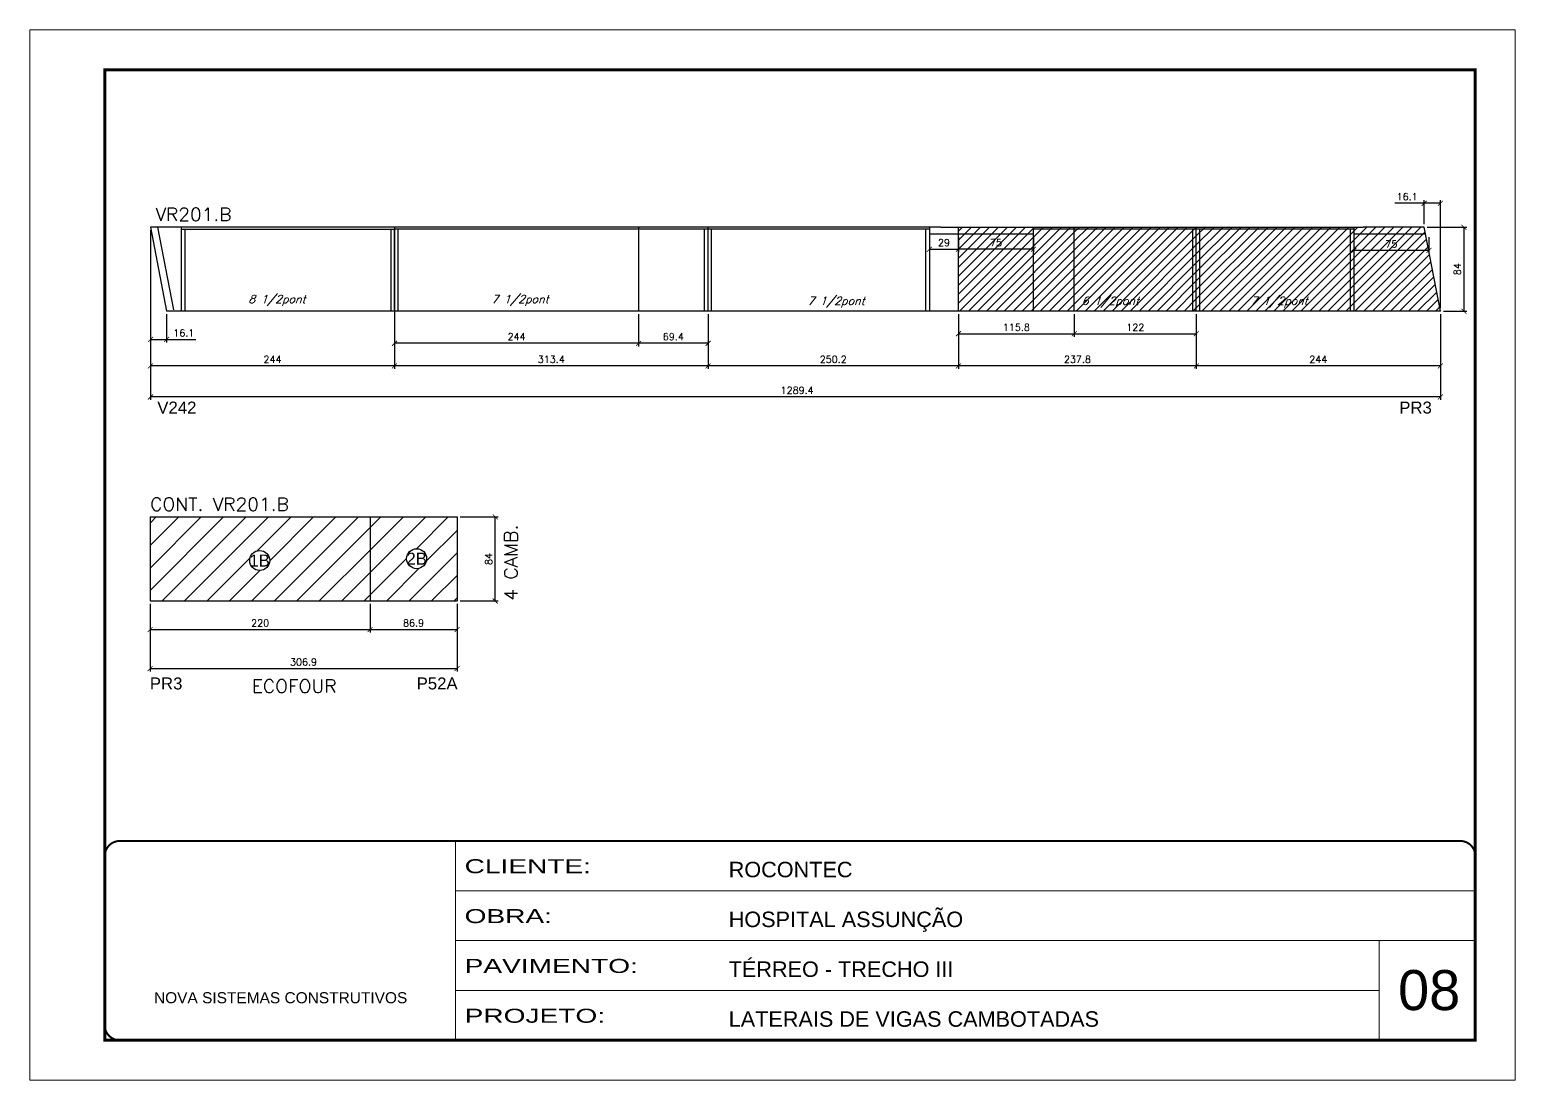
# Model space of a CAD drawing. Extents: x 2582 to 128055, y -26396 to 2611.
# Drawn here: x 7350 to 8835, y 21 to 1071 of the extents above; entities that cross this region are included whole.
import ezdxf
from ezdxf.enums import TextEntityAlignment as Align

# ---------------------------------------------------------------- set-up
doc = ezdxf.new("R2010")
doc.units = 0
doc.header["$PDMODE"] = 35
doc.linetypes.add('CONTINUO', pattern=[0])
doc.linetypes.add('DASHED', pattern=[0.75, 0.5, -0.25])
for name, color, linetype in [('5', 5, 'Continuous'), ('COTA', 241, 'Continuous'), ('Painéis', 200, 'Continuous'), ('Romaneio', 10, 'Continuous'), ('SARR_2.2x7', 40, 'Continuous'), ('SARR_3.5x7', 81, 'Continuous'), ('texto', 7, 'Continuous')]:
    doc.layers.add(name, color=color, linetype=linetype)
for name, color, linetype, lineweight in [('CARIMBO', 255, 'Continuous', 9), ('Folhas', 255, 'Continuous', 9), ('Hachura', 251, 'Continuous', 9), ('SARRAFO DE PRESSAO', 251, 'DASHED', 9), ('Texto Seção', 7, 'Continuous', 15)]:
    doc.layers.add(name, color=color, linetype=linetype, lineweight=lineweight)
doc.styles.add('ARIAL', font='arial.ttf')
doc.styles.add('REGUA-120', font='ROMANS.shx', dxfattribs={"height": 15})
doc.styles.add('Romans', font='romans.shx')
doc.styles.get("Standard").update_dxf_attribs({"font": 'arial.ttf'})
doc.styles.add('Tecnologia', font='')
doc.styles.get('Tecnologia').set_extended_font_data('Forgotten Futurist')
doc.dimstyles.new('Cota Paínel', dxfattribs={"dimtxt": 7, "dimasz": 5, "dimexe": 3, "dimexo": 3, "dimgap": 3, "dimtad": 1, "dimdec": 1, "dimzin": 12, "dimdsep": 46, "dimtxsty": 'Romans', "dimblk": 'ARCHTICK', "dimcen": 0, "dimclrd": 4, "dimclre": 4, "dimclrt": 1, "dimadec": 1, "dimazin": 3, "dimtfac": 1, "dimtdec": 1, "dimtmove": 0, "dimatfit": 3, "dimldrblk": 'OBLIQUE', "dimfxl": 1, "dimtolj": 1, "dimtzin": 12, "dimarcsym": 0})

# ---------------------------------------------------------------- blocks, each defined once
blk = doc.blocks.new('9999999999')
at = {"color": 30, "linetype": 'CONTINUO'}
for p, q in [((98564.6, 34230.2), (98564.6, 34429.4)), ((98564.6, 34379.6), (99584, 34379.6)), ((98564.6, 34329.8), (99488, 34329.8)), ((99584, 34329.8), (99488, 34329.8)), ((99488, 34329.8), (99488, 34230.2)), ((98564.6, 34280), (99488, 34280))]:
    blk.add_line(p, q, dxfattribs=at)
at = {"color": 30, "linetype": 'CONTINUO', "const_width": 2}
blk.add_lwpolyline([(99584, 34230.2), (99584, 34414.4, 0.414214), (99569, 34429.4), (98229, 34429.4, 0.414214), (98214, 34414.4), (98214, 34245.2, 0.414214), (98229, 34230.2), (99584, 34230.2)], format="xyb", dxfattribs=at)
at = {"layer": 'Folhas'}
blk.add_lwpolyline([(98139, 34190.2), (99624, 34190.2), (99624, 35240.2), (98139, 35240.2)], close=True, dxfattribs=at)
at = {"layer": 'Folhas', "color": 30, "const_width": 3}
blk.add_lwpolyline([(98214, 34230.2), (99584, 34230.2), (99584, 35200.2), (98214, 35200.2)], close=True, dxfattribs=at)
at = {"color": 7, "linetype": 'Continuous', "ltscale": 5, "style": 'ARIAL'}
for s, height, p in [('ROCONTEC', 15.48, (98837.7, 34393.1)), ('HOSPITAL ASSUNÇÃO', 15.483, (98837.7, 34343.3)), ('TÉRREO - TRECHO III', 15.483, (98837.7, 34293.5)), ('NOVA SISTEMAS CONSTRUTIVOS', 11.059, (98263.2, 34267.2)), ('LATERAIS DE VIGAS CAMBOTADAS', 15.483, (98837.7, 34243.7))]:
    blk.add_text(s, height=height, dxfattribs=at).set_placement(p)
at = {"layer": 'Folhas', "color": 7, "style": 'Tecnologia', "width": 1.5}
for s, p in [('CLIENTE:', (98573.7, 34397.2)), ('OBRA:', (98573.7, 34347.3)), ('PAVIMENTO:', (98573.7, 34297.5)), ('PROJETO:', (98573.7, 34247.7))]:
    blk.add_text(s, height=14, dxfattribs=at).set_placement(p)
blk = doc.blocks.new('_ArchTick')
at = {"color": 0, "linetype": 'ByBlock', "const_width": 0.15}
blk.add_lwpolyline([(-0.5, -0.5), (0.5, 0.5)], dxfattribs=at)
blk = doc.blocks.new('*D51')
at = {"layer": 'COTA', "color": 4, "lineweight": -2, "transparency": 16777216}
for p, q in [((8744.1, 897.8), (8714.8, 897.8)), ((8744.1, 876.9), (8744.1, 900.8)), ((8760.3, 897.8), (8744.1, 897.8)), ((8760.3, 792.9), (8760.3, 900.8))]:
    blk.add_line(p, q, dxfattribs=at)
at = {"layer": 'Defpoints', "color": 0, "transparency": 16777216}
for p in [(8744.1, 897.8), (8744.1, 873.9), (8760.3, 789.9)]:
    blk.add_point(p, dxfattribs=at)
at = {"layer": 'COTA', "color": 4, "lineweight": -2, "transparency": 16777216, "xscale": 5, "yscale": 5, "zscale": 5}
for p, rotation in [((8744.1, 897.8), 180.0000001334282), ((8760.3, 897.8), 1.334281485299016e-07)]:
    blk.add_blockref('_ArchTick', p, dxfattribs=dict(at, rotation=rotation))
at = {"layer": 'COTA', "color": 1, "transparency": 16777216, "insert": (8727, 904.3), "char_height": 7, "attachment_point": 5, "rotation": 0, "style": 'Romans'}
blk.add_mtext('\\A1;16.1', dxfattribs=at)
blk = doc.blocks.new('_Oblique')
at = {"color": 0, "linetype": 'ByBlock', "lineweight": -2}
blk.add_line((-0.5, -0.5), (0.5, 0.5), dxfattribs=at)
blk = doc.blocks.new('*D53')
at = {"layer": 'COTA', "color": 4, "lineweight": -2, "transparency": 16777216}
for p, q in [((8516.3, 786.9), (8516.3, 732.2)), ((8760.3, 786.9), (8760.3, 732.2)), ((8760.3, 735.2), (8516.3, 735.2))]:
    blk.add_line(p, q, dxfattribs=at)
at = {"layer": 'Defpoints', "color": 0, "transparency": 16777216}
for p in [(8516.3, 789.9), (8760.3, 789.9), (8516.3, 735.2)]:
    blk.add_point(p, dxfattribs=at)
at = {"layer": 'COTA', "color": 4, "lineweight": -2, "transparency": 16777216, "xscale": 5, "yscale": 5, "zscale": 5}
for p, rotation in [((8516.3, 735.2), 180.0000001334282), ((8760.3, 735.2), 1.334281485299016e-07)]:
    blk.add_blockref('_ArchTick', p, dxfattribs=dict(at, rotation=rotation))
at = {"layer": 'COTA', "color": 1, "transparency": 16777216, "insert": (8638.3, 741.7), "char_height": 7, "attachment_point": 5, "rotation": 0, "style": 'Romans'}
blk.add_mtext('\\A1;244', dxfattribs=at)
blk = doc.blocks.new('*D54')
at = {"layer": 'COTA', "color": 4, "lineweight": -2, "transparency": 16777216}
for p, q in [((8278.5, 786.9), (8278.5, 732.2)), ((8516.3, 786.9), (8516.3, 732.2)), ((8516.3, 735.2), (8278.5, 735.2))]:
    blk.add_line(p, q, dxfattribs=at)
at = {"layer": 'Defpoints', "color": 0, "transparency": 16777216}
for p in [(8278.5, 789.9), (8516.3, 789.9), (8278.5, 735.2)]:
    blk.add_point(p, dxfattribs=at)
at = {"layer": 'COTA', "color": 4, "lineweight": -2, "transparency": 16777216, "xscale": 5, "yscale": 5, "zscale": 5}
for p, rotation in [((8278.5, 735.2), 180.0000001334282), ((8516.3, 735.2), 1.334281485299016e-07)]:
    blk.add_blockref('_ArchTick', p, dxfattribs=dict(at, rotation=rotation))
at = {"layer": 'COTA', "color": 1, "transparency": 16777216, "insert": (8397.4, 741.7), "char_height": 7, "attachment_point": 5, "rotation": 0, "style": 'Romans'}
blk.add_mtext('\\A1;237.8', dxfattribs=at)
blk = doc.blocks.new('*D55')
at = {"layer": 'COTA', "color": 4, "lineweight": -2, "transparency": 16777216}
for p, q in [((8028.3, 786.9), (8028.3, 732.2)), ((8278.5, 786.9), (8278.5, 732.2)), ((8278.5, 735.2), (8028.3, 735.2))]:
    blk.add_line(p, q, dxfattribs=at)
at = {"layer": 'Defpoints', "color": 0, "transparency": 16777216}
for p in [(8028.3, 789.9), (8278.5, 789.9), (8028.3, 735.2)]:
    blk.add_point(p, dxfattribs=at)
at = {"layer": 'COTA', "color": 4, "lineweight": -2, "transparency": 16777216, "xscale": 5, "yscale": 5, "zscale": 5}
for p, rotation in [((8028.3, 735.2), 180.0000001334282), ((8278.5, 735.2), 1.334281485299016e-07)]:
    blk.add_blockref('_ArchTick', p, dxfattribs=dict(at, rotation=rotation))
at = {"layer": 'COTA', "color": 1, "transparency": 16777216, "insert": (8153.4, 741.7), "char_height": 7, "attachment_point": 5, "rotation": 0, "style": 'Romans'}
blk.add_mtext('\\A1;250.2', dxfattribs=at)
blk = doc.blocks.new('*D47')
at = {"layer": 'COTA', "color": 4, "lineweight": -2, "transparency": 16777216}
for p, q in [((7714.8, 853.9), (7714.8, 754.8)), ((7958.8, 786.9), (7958.8, 754.8)), ((7958.8, 757.8), (7714.8, 757.8))]:
    blk.add_line(p, q, dxfattribs=at)
at = {"layer": 'Defpoints', "color": 0, "transparency": 16777216}
for p in [(7714.8, 856.9), (7958.8, 789.9), (7714.8, 757.8)]:
    blk.add_point(p, dxfattribs=at)
at = {"layer": 'COTA', "color": 4, "lineweight": -2, "transparency": 16777216, "xscale": 5, "yscale": 5, "zscale": 5}
for p, rotation in [((7714.8, 757.8), 180.0000001334282), ((7958.8, 757.8), 1.334281485299016e-07)]:
    blk.add_blockref('_ArchTick', p, dxfattribs=dict(at, rotation=rotation))
at = {"layer": 'COTA', "color": 1, "transparency": 16777216, "insert": (7836.8, 764.3), "char_height": 7, "attachment_point": 5, "rotation": 0, "style": 'Romans'}
blk.add_mtext('\\A1;244', dxfattribs=at)
blk = doc.blocks.new('*D56')
at = {"layer": 'COTA', "color": 4, "lineweight": -2, "transparency": 16777216}
for p, q in [((7958.8, 786.9), (7958.8, 754.8)), ((8028.3, 786.9), (8028.3, 754.8)), ((8028.3, 757.8), (7958.8, 757.8))]:
    blk.add_line(p, q, dxfattribs=at)
at = {"layer": 'Defpoints', "color": 0, "transparency": 16777216}
for p in [(7958.8, 789.9), (8028.3, 789.9), (7958.8, 757.8)]:
    blk.add_point(p, dxfattribs=at)
at = {"layer": 'COTA', "color": 4, "lineweight": -2, "transparency": 16777216, "xscale": 5, "yscale": 5, "zscale": 5}
for p, rotation in [((7958.8, 757.8), 180.0000001334282), ((8028.3, 757.8), 1.334281485299016e-07)]:
    blk.add_blockref('_ArchTick', p, dxfattribs=dict(at, rotation=rotation))
at = {"layer": 'COTA', "color": 1, "transparency": 16777216, "insert": (7993.5, 764.3), "char_height": 7, "attachment_point": 5, "rotation": 0, "style": 'Romans'}
blk.add_mtext('\\A1;69.4', dxfattribs=at)
blk = doc.blocks.new('*D48')
at = {"layer": 'COTA', "color": 4, "lineweight": -2, "transparency": 16777216}
for p, q in [((7470.9, 870.9), (7470.9, 701.2)), ((8760.3, 786.9), (8760.3, 701.2)), ((8760.3, 704.2), (7470.9, 704.2))]:
    blk.add_line(p, q, dxfattribs=at)
at = {"layer": 'Defpoints', "color": 0, "transparency": 16777216}
for p in [(7470.9, 873.9), (8760.3, 789.9), (7470.9, 704.2)]:
    blk.add_point(p, dxfattribs=at)
at = {"layer": 'COTA', "color": 4, "lineweight": -2, "transparency": 16777216, "xscale": 5, "yscale": 5, "zscale": 5}
for p, rotation in [((7470.9, 704.2), 180.0000001334282), ((8760.3, 704.2), 1.334281485299016e-07)]:
    blk.add_blockref('_ArchTick', p, dxfattribs=dict(at, rotation=rotation))
at = {"layer": 'COTA', "color": 1, "transparency": 16777216, "insert": (8117.2, 710.7), "char_height": 7, "attachment_point": 5, "rotation": 0, "style": 'Romans'}
blk.add_mtext('\\A1;1289.4', dxfattribs=at)
blk = doc.blocks.new('*D57')
at = {"layer": 'COTA', "color": 4, "lineweight": -2, "transparency": 16777216}
for p, q in [((8673.7, 863.9), (8673.7, 847.7)), ((8748.8, 863.9), (8748.8, 847.7)), ((8748.8, 850.7), (8673.7, 850.7))]:
    blk.add_line(p, q, dxfattribs=at)
at = {"layer": 'Defpoints', "color": 0, "transparency": 16777216}
for p in [(8673.7, 866.9), (8748.8, 866.9), (8673.7, 850.7)]:
    blk.add_point(p, dxfattribs=at)
at = {"layer": 'COTA', "color": 4, "lineweight": -2, "transparency": 16777216, "xscale": 5, "yscale": 5, "zscale": 5}
for p, rotation in [((8673.7, 850.7), 180.0000001334282), ((8748.8, 850.7), 1.334281485299016e-07)]:
    blk.add_blockref('_ArchTick', p, dxfattribs=dict(at, rotation=rotation))
at = {"layer": 'COTA', "color": 1, "transparency": 16777216, "insert": (8711.2, 857.2), "char_height": 7, "attachment_point": 5, "rotation": 0, "style": 'Romans'}
blk.add_mtext('\\A1;75', dxfattribs=at)
blk = doc.blocks.new('*D52')
at = {"layer": 'COTA', "color": 4, "lineweight": -2, "transparency": 16777216}
for p, q in [((8278.5, 863.9), (8278.5, 848.9)), ((8353.5, 863.9), (8353.5, 848.9)), ((8353.5, 851.9), (8278.5, 851.9))]:
    blk.add_line(p, q, dxfattribs=at)
at = {"layer": 'Defpoints', "color": 0, "transparency": 16777216}
for p in [(8278.5, 866.9), (8353.5, 866.9), (8278.5, 851.9)]:
    blk.add_point(p, dxfattribs=at)
at = {"layer": 'COTA', "color": 4, "lineweight": -2, "transparency": 16777216, "xscale": 5, "yscale": 5, "zscale": 5}
for p, rotation in [((8278.5, 851.9), 180.0000001334282), ((8353.5, 851.9), 1.334281485299016e-07)]:
    blk.add_blockref('_ArchTick', p, dxfattribs=dict(at, rotation=rotation))
at = {"layer": 'COTA', "color": 1, "transparency": 16777216, "insert": (8316, 858.4), "char_height": 7, "attachment_point": 5, "rotation": 0, "style": 'Romans'}
blk.add_mtext('\\A1;75', dxfattribs=at)
blk = doc.blocks.new('*D49')
at = {"layer": 'COTA', "color": 4, "lineweight": -2, "transparency": 16777216}
for p, q in [((7470.9, 870.9), (7470.9, 732.2)), ((7714.8, 786.9), (7714.8, 732.2)), ((7714.8, 735.2), (7470.9, 735.2))]:
    blk.add_line(p, q, dxfattribs=at)
at = {"layer": 'Defpoints', "color": 0, "transparency": 16777216}
for p in [(7470.9, 873.9), (7714.8, 789.9), (7470.9, 735.2)]:
    blk.add_point(p, dxfattribs=at)
at = {"layer": 'COTA', "color": 4, "lineweight": -2, "transparency": 16777216, "xscale": 5, "yscale": 5, "zscale": 5}
for p, rotation in [((7470.9, 735.2), 180.0000001334282), ((7714.8, 735.2), 1.334281485299016e-07)]:
    blk.add_blockref('_ArchTick', p, dxfattribs=dict(at, rotation=rotation))
at = {"layer": 'COTA', "color": 1, "transparency": 16777216, "insert": (7592.8, 741.7), "char_height": 7, "attachment_point": 5, "rotation": 0, "style": 'Romans'}
blk.add_mtext('\\A1;244', dxfattribs=at)
blk = doc.blocks.new('*D50')
at = {"layer": 'COTA', "color": 4, "lineweight": -2, "transparency": 16777216}
for p, q in [((7714.8, 786.9), (7714.8, 732.2)), ((8028.3, 786.9), (8028.3, 732.2)), ((8028.3, 735.2), (7714.8, 735.2))]:
    blk.add_line(p, q, dxfattribs=at)
at = {"layer": 'Defpoints', "color": 0, "transparency": 16777216}
for p in [(7714.8, 789.9), (8028.3, 789.9), (7714.8, 735.2)]:
    blk.add_point(p, dxfattribs=at)
at = {"layer": 'COTA', "color": 4, "lineweight": -2, "transparency": 16777216, "xscale": 5, "yscale": 5, "zscale": 5}
for p, rotation in [((7714.8, 735.2), 180.000000133428), ((8028.3, 735.2), 1.334280685938438e-07)]:
    blk.add_blockref('_ArchTick', p, dxfattribs=dict(at, rotation=rotation))
at = {"layer": 'COTA', "color": 1, "transparency": 16777216, "insert": (7871.5, 741.7), "char_height": 7, "attachment_point": 5, "rotation": 0, "style": 'Romans'}
blk.add_mtext('\\A1;313.4', dxfattribs=at)
blk = doc.blocks.new('*D58')
at = {"layer": 'COTA', "color": 4, "lineweight": -2, "transparency": 16777216}
for p, q in [((7470.9, 870.9), (7470.9, 758.7)), ((7487, 786.9), (7487, 758.7)), ((7470.9, 761.7), (7487, 761.7)), ((7487, 761.7), (7516.3, 761.7))]:
    blk.add_line(p, q, dxfattribs=at)
at = {"layer": 'Defpoints', "color": 0, "transparency": 16777216}
for p in [(7470.9, 873.9), (7487, 789.9), (7487, 761.7)]:
    blk.add_point(p, dxfattribs=at)
at = {"layer": 'COTA', "color": 4, "lineweight": -2, "transparency": 16777216, "xscale": 5, "yscale": 5, "zscale": 5, "rotation": 180}
blk.add_blockref('_ArchTick', (7470.9, 761.7), dxfattribs=at)
at = {"layer": 'COTA', "color": 4, "lineweight": -2, "transparency": 16777216, "xscale": 5, "yscale": 5, "zscale": 5}
blk.add_blockref('_ArchTick', (7487, 761.7), dxfattribs=at)
at = {"layer": 'COTA', "color": 1, "transparency": 16777216, "insert": (7504.1, 768.2), "char_height": 7, "attachment_point": 5, "style": 'Romans'}
blk.add_mtext('\\A1;16.1', dxfattribs=at)
blk = doc.blocks.new('*D59')
at = {"layer": 'COTA', "color": 4, "lineweight": -2, "transparency": 16777216}
for p, q in [((8249.5, 863.9), (8249.5, 848.9)), ((8278.5, 863.9), (8278.5, 848.9)), ((8249.5, 851.9), (8278.5, 851.9))]:
    blk.add_line(p, q, dxfattribs=at)
at = {"layer": 'Defpoints', "color": 0, "transparency": 16777216}
for p in [(8249.5, 866.9), (8278.5, 866.9), (8278.5, 851.9)]:
    blk.add_point(p, dxfattribs=at)
at = {"layer": 'COTA', "color": 4, "lineweight": -2, "transparency": 16777216, "xscale": 5, "yscale": 5, "zscale": 5, "rotation": 180}
blk.add_blockref('_ArchTick', (8249.5, 851.9), dxfattribs=at)
at = {"layer": 'COTA', "color": 4, "lineweight": -2, "transparency": 16777216, "xscale": 5, "yscale": 5, "zscale": 5}
blk.add_blockref('_ArchTick', (8278.5, 851.9), dxfattribs=at)
at = {"layer": 'COTA', "color": 1, "transparency": 16777216, "insert": (8264, 858.4), "char_height": 7, "attachment_point": 5, "style": 'Romans'}
blk.add_mtext('\\A1;29', dxfattribs=at)
blk = doc.blocks.new('*D60')
at = {"layer": 'COTA', "color": 4, "lineweight": -2, "transparency": 16777216}
for p, q in [((8747.1, 873.9), (8786.7, 873.9)), ((8783.7, 873.9), (8783.7, 789.9)), ((8763.3, 789.9), (8786.7, 789.9))]:
    blk.add_line(p, q, dxfattribs=at)
at = {"layer": 'Defpoints', "color": 0, "transparency": 16777216}
for p in [(8744.1, 873.9), (8760.3, 789.9), (8783.7, 789.9)]:
    blk.add_point(p, dxfattribs=at)
at = {"layer": 'COTA', "color": 4, "lineweight": -2, "transparency": 16777216, "xscale": 5, "yscale": 5, "zscale": 5}
for p, rotation in [((8783.7, 873.9), 90), ((8783.7, 789.9), 270)]:
    blk.add_blockref('_ArchTick', p, dxfattribs=dict(at, rotation=rotation))
at = {"layer": 'COTA', "color": 1, "transparency": 16777216, "insert": (8777.2, 831.9), "char_height": 7, "attachment_point": 5, "rotation": 90, "style": 'Romans'}
blk.add_mtext('\\A1;84', dxfattribs=at)
blk = doc.blocks.new('*D61')
at = {"layer": 'COTA', "color": 4, "lineweight": -2, "transparency": 16777216}
for p, q in [((7780.4, 584.3), (7818.4, 584.3)), ((7815.4, 500.3), (7815.4, 584.3)), ((7780.4, 500.3), (7818.4, 500.3))]:
    blk.add_line(p, q, dxfattribs=at)
at = {"layer": 'Defpoints', "color": 0, "transparency": 16777216}
for p in [(7777.4, 584.3), (7815.4, 584.3), (7777.4, 500.3)]:
    blk.add_point(p, dxfattribs=at)
at = {"layer": 'COTA', "color": 4, "lineweight": -2, "transparency": 16777216, "xscale": 5, "yscale": 5, "zscale": 5}
for p, rotation in [((7815.4, 584.3), 90), ((7815.4, 500.3), 270)]:
    blk.add_blockref('_ArchTick', p, dxfattribs=dict(at, rotation=rotation))
at = {"layer": 'COTA', "color": 1, "transparency": 16777216, "insert": (7808.9, 542.3), "char_height": 7, "attachment_point": 5, "rotation": 90, "style": 'Romans'}
blk.add_mtext('\\A1;84', dxfattribs=at)
blk = doc.blocks.new('*D62')
at = {"layer": 'COTA', "color": 4, "lineweight": -2, "transparency": 16777216}
for p, q in [((7470.5, 497.3), (7470.5, 468.7)), ((7690.5, 497.3), (7690.5, 468.7)), ((7470.5, 471.7), (7690.5, 471.7))]:
    blk.add_line(p, q, dxfattribs=at)
at = {"layer": 'Defpoints', "color": 0, "transparency": 16777216}
for p in [(7470.5, 500.3), (7690.5, 500.3), (7690.5, 471.7)]:
    blk.add_point(p, dxfattribs=at)
at = {"layer": 'COTA', "color": 4, "lineweight": -2, "transparency": 16777216, "xscale": 5, "yscale": 5, "zscale": 5, "rotation": 180}
blk.add_blockref('_ArchTick', (7470.5, 471.7), dxfattribs=at)
at = {"layer": 'COTA', "color": 4, "lineweight": -2, "transparency": 16777216, "xscale": 5, "yscale": 5, "zscale": 5}
blk.add_blockref('_ArchTick', (7690.5, 471.7), dxfattribs=at)
at = {"layer": 'COTA', "color": 1, "transparency": 16777216, "insert": (7580.5, 478.2), "char_height": 7, "attachment_point": 5, "style": 'Romans'}
blk.add_mtext('\\A1;220', dxfattribs=at)
blk = doc.blocks.new('*D63')
at = {"layer": 'COTA', "color": 4, "lineweight": -2, "transparency": 16777216}
for p, q in [((7690.5, 497.3), (7690.5, 468.7)), ((7777.4, 497.3), (7777.4, 468.7)), ((7690.5, 471.7), (7777.4, 471.7))]:
    blk.add_line(p, q, dxfattribs=at)
at = {"layer": 'Defpoints', "color": 0, "transparency": 16777216}
for p in [(7690.5, 500.3), (7777.4, 500.3), (7777.4, 471.7)]:
    blk.add_point(p, dxfattribs=at)
at = {"layer": 'COTA', "color": 4, "lineweight": -2, "transparency": 16777216, "xscale": 5, "yscale": 5, "zscale": 5, "rotation": 180}
blk.add_blockref('_ArchTick', (7690.5, 471.7), dxfattribs=at)
at = {"layer": 'COTA', "color": 4, "lineweight": -2, "transparency": 16777216, "xscale": 5, "yscale": 5, "zscale": 5}
blk.add_blockref('_ArchTick', (7777.4, 471.7), dxfattribs=at)
at = {"layer": 'COTA', "color": 1, "transparency": 16777216, "insert": (7733.9, 478.2), "char_height": 7, "attachment_point": 5, "style": 'Romans'}
blk.add_mtext('\\A1;86.9', dxfattribs=at)
blk = doc.blocks.new('*D65')
at = {"layer": 'COTA', "color": 4, "lineweight": -2, "transparency": 16777216}
for p, q in [((7470.5, 497.3), (7470.5, 429.7)), ((7777.4, 497.3), (7777.4, 429.7)), ((7470.5, 432.7), (7777.4, 432.7))]:
    blk.add_line(p, q, dxfattribs=at)
at = {"layer": 'Defpoints', "color": 0, "transparency": 16777216}
for p in [(7470.5, 500.3), (7777.4, 500.3), (7777.4, 432.7)]:
    blk.add_point(p, dxfattribs=at)
at = {"layer": 'COTA', "color": 4, "lineweight": -2, "transparency": 16777216, "xscale": 5, "yscale": 5, "zscale": 5, "rotation": 180}
blk.add_blockref('_ArchTick', (7470.5, 432.7), dxfattribs=at)
at = {"layer": 'COTA', "color": 4, "lineweight": -2, "transparency": 16777216, "xscale": 5, "yscale": 5, "zscale": 5}
blk.add_blockref('_ArchTick', (7777.4, 432.7), dxfattribs=at)
at = {"layer": 'COTA', "color": 1, "transparency": 16777216, "insert": (7623.9, 439.2), "char_height": 7, "attachment_point": 5, "style": 'Romans'}
blk.add_mtext('\\A1;306.9', dxfattribs=at)
blk = doc.blocks.new('*D252')
at = {"layer": 'COTA', "color": 4, "lineweight": -2, "transparency": 16777216}
for p, q in [((8278.5, 786.9), (8278.5, 764.4)), ((8394.3, 786.9), (8394.3, 764.4)), ((8278.5, 767.4), (8394.3, 767.4))]:
    blk.add_line(p, q, dxfattribs=at)
at = {"layer": 'Defpoints', "color": 0, "transparency": 16777216}
for p in [(8278.5, 789.9), (8394.3, 789.9), (8394.3, 767.4)]:
    blk.add_point(p, dxfattribs=at)
at = {"layer": 'COTA', "color": 4, "lineweight": -2, "transparency": 16777216, "xscale": 5, "yscale": 5, "zscale": 5, "rotation": 180}
blk.add_blockref('_ArchTick', (8278.5, 767.4), dxfattribs=at)
at = {"layer": 'COTA', "color": 4, "lineweight": -2, "transparency": 16777216, "xscale": 5, "yscale": 5, "zscale": 5}
blk.add_blockref('_ArchTick', (8394.3, 767.4), dxfattribs=at)
at = {"layer": 'COTA', "color": 1, "transparency": 16777216, "insert": (8336.4, 773.9), "char_height": 7, "attachment_point": 5, "style": 'Romans'}
blk.add_mtext('\\A1;115.8', dxfattribs=at)
blk = doc.blocks.new('*D253')
at = {"layer": 'COTA', "color": 4, "lineweight": -2, "transparency": 16777216}
for p, q in [((8394.3, 786.9), (8394.3, 764.4)), ((8516.3, 786.9), (8516.3, 764.4)), ((8394.3, 767.4), (8516.3, 767.4))]:
    blk.add_line(p, q, dxfattribs=at)
at = {"layer": 'Defpoints', "color": 0, "transparency": 16777216}
for p in [(8394.3, 789.9), (8516.3, 789.9), (8516.3, 767.4)]:
    blk.add_point(p, dxfattribs=at)
at = {"layer": 'COTA', "color": 4, "lineweight": -2, "transparency": 16777216, "xscale": 5, "yscale": 5, "zscale": 5, "rotation": 180}
blk.add_blockref('_ArchTick', (8394.3, 767.4), dxfattribs=at)
at = {"layer": 'COTA', "color": 4, "lineweight": -2, "transparency": 16777216, "xscale": 5, "yscale": 5, "zscale": 5}
blk.add_blockref('_ArchTick', (8516.3, 767.4), dxfattribs=at)
at = {"layer": 'COTA', "color": 1, "transparency": 16777216, "insert": (8455.3, 773.9), "char_height": 7, "attachment_point": 5, "style": 'Romans'}
blk.add_mtext('\\A1;122', dxfattribs=at)

msp = doc.modelspace()

# ---------------------------------------------------------------- hatches: boundary and pattern name
at = {"layer": 'Hachura', "linetype": 'ByBlock'}
h = msp.add_hatch(dxfattribs=at)
h.set_pattern_fill('ANSI31', color=256, scale=2)
h.paths.add_polyline_path([(8394.26, 873.94), (8322.1, 873.94), (8278.46, 873.94), (8278.46, 789.94), (8282.55, 789.94), (8394.26, 789.94)])
h = msp.add_hatch(dxfattribs=at)
h.set_pattern_fill('ANSI31', color=256, scale=2)
h.paths.add_polyline_path([(8516.26, 873.94), (8394.26, 873.94), (8394.26, 789.94), (8516.26, 789.94)])
h = msp.add_hatch(dxfattribs=at)
h.set_pattern_fill('ANSI31', color=256, scale=2)
h.paths.add_polyline_path([(8747.41, 856.94), (8744.15, 873.94), (8683.06, 873.94), (8516.26, 873.94), (8516.26, 789.94), (8760.26, 789.94)])
at = {"layer": 'Hachura'}
h = msp.add_hatch(dxfattribs=at)
h.set_pattern_fill('ANSI31', color=256, scale=5)
h.paths.add_polyline_path([(7690.49, 584.31), (7470.49, 584.31), (7470.49, 500.31), (7690.49, 500.31)])
h.paths.add_polyline_path([(7570.01, 540.74, -1), (7590.01, 540.74, -1)], flags=16)
h.paths.add_polyline_path([(7566.74, 531.73), (7593.27, 531.73), (7593.27, 549.8), (7566.74, 549.8)], flags=24)
h = msp.add_hatch(dxfattribs=at)
h.set_pattern_fill('ANSI31', color=256, scale=5)
h.paths.add_polyline_path([(7777.39, 584.31), (7690.49, 584.31), (7690.49, 500.31), (7777.39, 500.31)])
h.paths.add_polyline_path([(7726.93, 542.57, -1), (7746.93, 542.57, -1)], flags=16)
h.paths.add_polyline_path([(7723.66, 533.56), (7750.19, 533.56), (7750.19, 551.63), (7723.66, 551.63)], flags=24)

# ---------------------------------------------------------------- linework, layer by layer
at = {"layer": 'Painéis', "linetype": 'ByBlock'}
for p, q in [((7711.57, 873.94), (7470.86, 873.94)), ((7470.86, 873.94), (7486.97, 789.94)), ((8261, 873.94), (7711.57, 873.94)), ((8261, 873.94), (8322.1, 873.94)), ((8322.1, 873.94), (8683.06, 873.94)), ((8744.15, 873.94), (8683.06, 873.94)), ((7727.68, 789.94), (7486.97, 789.94)), ((8282.55, 789.94), (7727.68, 789.94)), ((8760.26, 789.94), (8282.55, 789.94))]:
    msp.add_line(p, q, dxfattribs=at)
at = {"layer": 'Painéis'}
for p, q in [((7714.83, 873.94), (7714.83, 789.94)), ((7958.83, 873.94), (7958.83, 789.94)), ((8028.26, 789.94), (8028.26, 873.94)), ((8278.46, 789.94), (8278.46, 873.94)), ((8394.26, 789.94), (8394.26, 873.94)), ((8516.26, 789.94), (8516.26, 873.94)), ((8747.41, 856.94), (8744.15, 873.94)), ((8760.26, 789.94), (8747.41, 856.94)), ((7470.49, 584.31), (7777.39, 584.31)), ((7470.49, 584.31), (7470.49, 500.31)), ((7690.49, 584.31), (7690.49, 500.31)), ((7777.39, 584.31), (7777.39, 500.31)), ((7470.49, 500.31), (7777.39, 500.31))]:
    msp.add_line(p, q, dxfattribs=at)
at = {"layer": 'Romaneio', "color": 1, "linetype": 'ByBlock'}
for centre in [(7580.01, 540.74), (7736.93, 542.57)]:
    msp.add_circle(centre, 10, dxfattribs=at)
at = {"layer": 'SARR_2.2x7', "linetype": 'Continuous'}
for p, q in [((7477.99, 873.94), (7493.85, 791.25)), ((7501.97, 871.74), (7714.83, 871.74)), ((8028.26, 871.74), (7714.83, 871.74)), ((8249.46, 871.74), (8028.26, 871.74)), ((8278.46, 866.94), (8249.46, 866.94)), ((8353.51, 866.94), (8278.46, 866.94)), ((8516.26, 871.74), (8353.51, 871.74)), ((8673.72, 871.74), (8516.26, 871.74)), ((8745.49, 866.94), (8673.72, 866.94))]:
    msp.add_line(p, q, dxfattribs=at)
at = {"layer": 'SARR_3.5x7'}
for p, q in [((7501.97, 789.94), (7501.97, 873.94)), ((7505.47, 789.94), (7505.47, 871.74)), ((7711.33, 789.94), (7711.33, 871.74)), ((7714.83, 789.94), (7714.83, 871.74)), ((7718.33, 789.94), (7718.33, 871.74)), ((8024.76, 789.94), (8024.76, 871.74)), ((8031.76, 789.94), (8031.76, 871.74)), ((8245.96, 789.94), (8245.96, 871.74)), ((8249.46, 873.94), (8249.46, 789.94)), ((8353.51, 789.94), (8353.51, 871.74)), ((8512.76, 789.94), (8512.76, 871.74)), ((8519.76, 789.94), (8519.76, 871.74)), ((8670.22, 871.74), (8670.22, 789.94)), ((8673.72, 873.94), (8673.72, 789.94))]:
    msp.add_line(p, q, dxfattribs=at)

# ---------------------------------------------------------------- block references
at = {"layer": 'SARRAFO DE PRESSAO', "color": 6, "linetype": 'ByBlock'}
msp.add_blockref('9999999999', (-90788.84, -34168.96), dxfattribs=at)

# ---------------------------------------------------------------- texts
at = {"layer": '5', "linetype": 'Continuous'}
for s, p in [('V242', (7477.65, 687.58)), ('PR3', (8719.14, 687.58)), ('PR3', (7470.18, 411.86)), ('P52A', (7736.88, 411.86))]:
    msp.add_text(s, height=12, rotation=0.00004, dxfattribs=at).set_placement(p)
at = {"layer": 'CARIMBO', "style": 'ARIAL'}
msp.add_text('08', height=40, dxfattribs=at).set_placement((8717.99, 91.39))
at = {"layer": 'Romaneio', "color": 255, "linetype": 'ByBlock', "style": 'ARIAL'}
for s, p in [('1B', (7580.01, 540.74)), ('2B', (7736.93, 542.57))]:
    msp.add_text(s, height=12, dxfattribs=at).set_placement(p, align=Align.MIDDLE_CENTER)
at = {"layer": 'texto', "color": 2, "char_height": 8, "width": 63.9191, "attachment_point": 5, "rotation": 0, "style": 'Romans'}
for s, insert in [('{\\Q19;\\C256;8 1/2pont}', (7597.27, 800.75)), ('{\\Q19;\\C256;7 1/2pont}', (7840.2, 800.75)), ('{\\Q19;\\C256;7 1/2pont}', (8156.17, 798.98)), ('{\\Q19;\\C256;6 1/2pont}', (8430.35, 798.98)), ('{\\Q19;\\C256;7 1/2pont}', (8599.11, 798.98))]:
    msp.add_mtext(s, dxfattribs=dict(at, insert=insert))
at = {"layer": 'Texto Seção', "style": 'REGUA-120', "width": 1.05}
for s, rotation, p in [('VR201.B', 0, (7475.82, 880.12)), ('4 CAMB.', 90, (7837.58, 500.63))]:
    msp.add_text(s, height=13, rotation=rotation, dxfattribs=at).set_placement(p)
for s, p in [('CONT. VR201.B', (7470.49, 590.49)), ('ECOFOUR', (7572.08, 408.68))]:
    msp.add_text(s, height=13, dxfattribs=at).set_placement(p)

# ---------------------------------------------------------------- dimensions: what is measured, and where the dimension line sits
at = {"layer": 'COTA'}
for base, p1, p2, angle, picture, middle in [((8744.15, 897.81), (8760.26, 789.94), (8744.15, 873.94), 180, '*D51', (8726.98, 904.31)), ((8783.67, 789.94), (8744.15, 873.94), (8760.26, 789.94), 90, '*D60', (8777.17, 831.94)), ((7470.86, 735.24), (7714.83, 789.94), (7470.86, 873.94), 180, '*D49', (7592.85, 741.74)), ((8278.4587, 851.8727), (8353.5055, 866.9358), (8278.4587, 866.9358), 180, '*D52', (8315.9821, 858.3727)), ((8673.72, 850.75), (8748.75, 866.94), (8673.72, 866.94), 180, '*D57', (8711.23, 857.25)), ((7714.83, 735.24), (8028.26, 789.94), (7714.83, 789.94), 180, '*D50', (7871.54, 741.74)), ((7958.83, 757.75), (8028.26, 789.94), (7958.83, 789.94), 180, '*D56', (7993.54, 764.25)), ((8516.26, 735.24), (8760.26, 789.94), (8516.26, 789.94), 180, '*D53', (8638.26, 741.74)), ((7815.39, 584.31), (7777.39, 500.31), (7777.39, 584.31), 90, '*D61', (7808.89, 542.31))]:
    dim = msp.add_linear_dim(base=base, p1=p1, p2=p2, angle=angle, dimstyle='Cota Paínel', dxfattribs=at)
    dim.commit()
    dim.dimension.update_dxf_attribs({"geometry": picture, "text_midpoint": middle})
dim = msp.add_linear_dim(base=(7470.86, 704.16), p1=(8760.26, 789.94), p2=(7470.86, 873.94), angle=180, dimstyle='Cota Paínel', dxfattribs=at)
dim.commit()
dim.dimension.update_dxf_attribs({"geometry": '*D48', "text_midpoint": (8117.19, 704.16), "dimtype": 160})
for base, p1, p2, picture, middle in [((7486.97, 761.74), (7470.86, 873.94), (7486.97, 789.94), '*D58', (7504.14, 768.24)), ((8278.46, 851.87), (8249.46, 866.94), (8278.46, 866.94), '*D59', (8263.96, 858.37)), ((8394.26, 767.38), (8278.46, 789.94), (8394.26, 789.94), '*D252', (8336.36, 773.88)), ((8516.26, 767.38), (8394.26, 789.94), (8516.26, 789.94), '*D253', (8455.26, 773.88)), ((7690.49, 471.73), (7470.49, 500.31), (7690.49, 500.31), '*D62', (7580.49, 478.23)), ((7777.39, 432.74), (7470.49, 500.31), (7777.39, 500.31), '*D65', (7623.94, 439.24))]:
    dim = msp.add_linear_dim(base=base, p1=p1, p2=p2, dimstyle='Cota Paínel', dxfattribs=at)
    dim.commit()
    dim.dimension.update_dxf_attribs({"geometry": picture, "text_midpoint": middle})
for base, p1, p2, picture, middle in [((7714.83, 757.75), (7958.83, 789.94), (7714.83, 856.94), '*D47', (7836.83, 764.25)), ((8028.26, 735.24), (8278.46, 789.94), (8028.26, 789.94), '*D55', (8153.36, 741.74)), ((8278.46, 735.24), (8516.26, 789.94), (8278.46, 789.94), '*D54', (8397.36, 741.74))]:
    dim = msp.add_linear_dim(base=base, p1=p1, p2=p2, angle=180, dimstyle='Cota Paínel', override={"dimtmove": 1}, dxfattribs=at)
    dim.commit()
    dim.dimension.update_dxf_attribs({"geometry": picture, "text_midpoint": middle})
dim = msp.add_linear_dim(base=(7777.39, 471.73), p1=(7690.49, 500.31), p2=(7777.39, 500.31), dimstyle='Cota Paínel', override={"dimtmove": 1}, dxfattribs=at)
dim.commit()
dim.dimension.update_dxf_attribs({"geometry": '*D63', "text_midpoint": (7733.94, 478.23)})

doc.saveas('drawing.dxf')
